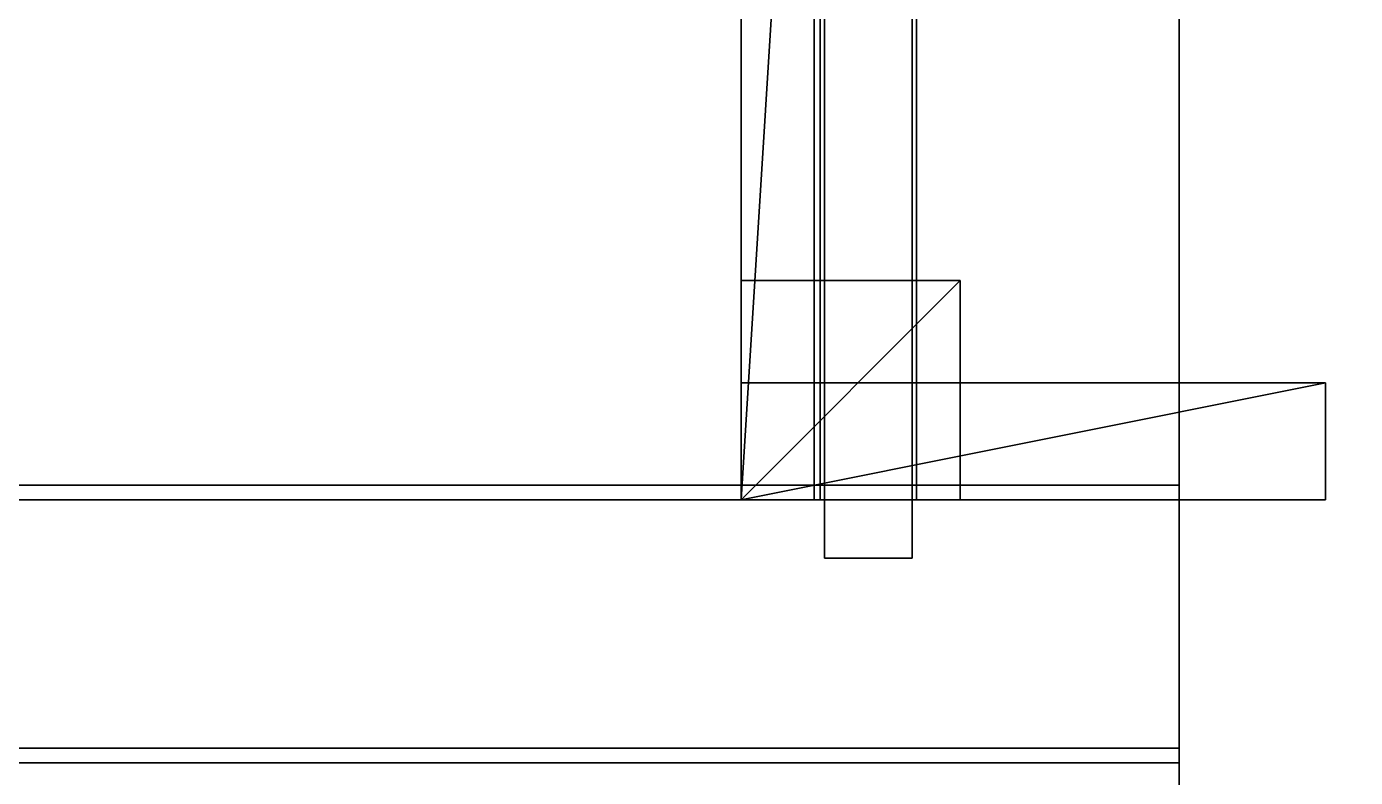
# Model space of a CAD drawing. Extents: x 0 to 3017, y -3657 to 0.
# Drawn here: x 2768.1 to 2859.1, y -1593 to -1541.6 of the extents above; entities that cross this region are included whole.
import ezdxf

# ---------------------------------------------------------------- set-up
doc = ezdxf.new("R2010")
doc.units = 0
for name, color, linetype in [('LAYER0', 7, 'CONTINUOUS'), ('LAYER1', 7, 'CONTINUOUS'), ('LAYER108', 2, 'CONTINUOUS'), ('LAYER109', 7, 'CONTINUOUS'), ('LAYER110', 253, 'CONTINUOUS'), ('LAYER111', 253, 'CONTINUOUS'), ('LAYER112', 253, 'CONTINUOUS'), ('LAYER113', 253, 'CONTINUOUS'), ('LAYER114', 253, 'CONTINUOUS'), ('LAYER115', 253, 'CONTINUOUS'), ('LAYER116', 7, 'CONTINUOUS'), ('LAYER117', 7, 'CONTINUOUS'), ('LAYER118', 7, 'CONTINUOUS'), ('LAYER119', 7, 'CONTINUOUS'), ('LAYER120', 7, 'CONTINUOUS'), ('LAYER121', 7, 'CONTINUOUS'), ('LAYER122', 7, 'CONTINUOUS'), ('LAYER284', 253, 'CONTINUOUS'), ('LAYER316', 7, 'CONTINUOUS'), ('LAYER325', 2, 'CONTINUOUS'), ('LAYER326', 7, 'CONTINUOUS'), ('LAYER327', 253, 'CONTINUOUS'), ('LAYER328', 253, 'CONTINUOUS'), ('LAYER329', 253, 'CONTINUOUS'), ('LAYER330', 253, 'CONTINUOUS'), ('LAYER331', 253, 'CONTINUOUS'), ('LAYER332', 253, 'CONTINUOUS'), ('LAYER333', 7, 'CONTINUOUS'), ('LAYER335', 7, 'CONTINUOUS'), ('LAYER336', 7, 'CONTINUOUS'), ('LAYER36', 253, 'CONTINUOUS'), ('LAYER412', 253, 'CONTINUOUS'), ('LAYER413', 253, 'CONTINUOUS'), ('LAYER416', 253, 'CONTINUOUS'), ('LAYER83', 7, 'CONTINUOUS'), ('LAYER92', 2, 'CONTINUOUS'), ('LAYER93', 7, 'CONTINUOUS'), ('LAYER94', 253, 'CONTINUOUS'), ('LAYER95', 253, 'CONTINUOUS'), ('LAYER96', 253, 'CONTINUOUS'), ('LAYER97', 253, 'CONTINUOUS'), ('LAYER98', 253, 'CONTINUOUS'), ('LAYER99', 253, 'CONTINUOUS')]:
    doc.layers.add(name, color=color, linetype=linetype)

msp = doc.modelspace()

# ---------------------------------------------------------------- linework, layer by layer
at = {"layer": 'LAYER0'}
for points, invisible_edges in [([(151, -238), (2997, 0), (1089, -2692), (151, -238)], 7), ([(151, 0, 5), (1089, -2692, 5), (2997, 0, 5), (151, 0, 5)], 3), ([(1089, -2692), (2997, 0), (2997, -2692), (1089, -2692)], 1), ([(2997, 0, 5), (1089, -2692, 5), (2997, -2692, 5), (2997, 0, 5)], 1)]:
    msp.add_3dface(points, dxfattribs=dict(at, invisible_edges=invisible_edges))
at = {"layer": 'LAYER1'}
for points, invisible_edges in [([(2997, -2692, 5), (2847, -2542, 5), (2997, 0, 5), (2997, -2692, 5)], 3), ([(2847, -150, 5), (2997, 0, 5), (2847, -2542, 5), (2847, -150, 5)], 3), ([(2847, -150, 2606), (2847, -2542, 5), (2847, -2542, 2606), (2847, -150, 2606)], 1), ([(2847, -2542, 5), (2847, -150, 2606), (2847, -150, 5), (2847, -2542, 5)], 1)]:
    msp.add_3dface(points, dxfattribs=dict(at, invisible_edges=invisible_edges))
at = {"layer": 'LAYER108'}
for points in [[(2817, -1573.998, 1929.5), (2822, -1493.998, 1929.5), (2817, -1493.998, 1929.5), (2817, -1573.998, 1929.5)], [(2822, -1573.998, 1929.5), (2822, -1493.998, 1929.5), (2817, -1573.998, 1929.5), (2822, -1573.998, 1929.5)], [(2817, -1493.998, 1906.5), (2817, -1573.998, 1929.5), (2817, -1493.998, 1929.5), (2817, -1493.998, 1906.5)], [(2817, -1573.998, 1906.5), (2817, -1573.998, 1929.5), (2817, -1493.998, 1906.5), (2817, -1573.998, 1906.5)], [(2822, -1493.998, 1906.5), (2817, -1573.998, 1906.5), (2817, -1493.998, 1906.5), (2822, -1493.998, 1906.5)], [(2822, -1573.998, 1906.5), (2817, -1573.998, 1906.5), (2822, -1493.998, 1906.5), (2822, -1573.998, 1906.5)], [(2822, -1493.998, 1929.5), (2822, -1573.998, 1906.5), (2822, -1493.998, 1906.5), (2822, -1493.998, 1929.5)], [(2822, -1573.998, 1929.5), (2822, -1573.998, 1906.5), (2822, -1493.998, 1929.5), (2822, -1573.998, 1929.5)], [(2817, -1573.998, 1906.5), (2822, -1573.998, 1929.5), (2817, -1573.998, 1929.5), (2817, -1573.998, 1906.5)], [(2822, -1573.998, 1906.5), (2822, -1573.998, 1929.5), (2817, -1573.998, 1906.5), (2822, -1573.998, 1906.5)]]:
    msp.add_3dface(points, dxfattribs=at)
at = {"layer": 'LAYER109', "invisible_edges": 1}
for points in [[(2817, -1573.998, 1929.5), (2817, -1493.998, 1906.5), (2817, -1573.998, 1906.5), (2817, -1573.998, 1929.5)], [(2817, -1493.998, 1906.5), (2817, -1573.998, 1929.5), (2817, -1493.998, 1929.5), (2817, -1493.998, 1906.5)], [(2817, -1573.998, 1929.5), (2822, -1493.998, 1929.5), (2817, -1493.998, 1929.5), (2817, -1573.998, 1929.5)], [(2822, -1493.998, 1929.5), (2817, -1573.998, 1929.5), (2822, -1573.998, 1929.5), (2822, -1493.998, 1929.5)], [(2822, -1573.998, 1906.5), (2817, -1493.998, 1906.5), (2822, -1493.998, 1906.5), (2822, -1573.998, 1906.5)], [(2817, -1493.998, 1906.5), (2822, -1573.998, 1906.5), (2817, -1573.998, 1906.5), (2817, -1493.998, 1906.5)], [(2822, -1493.998, 1929.5), (2822, -1573.998, 1906.5), (2822, -1493.998, 1906.5), (2822, -1493.998, 1929.5)], [(2822, -1573.998, 1906.5), (2822, -1493.998, 1929.5), (2822, -1573.998, 1929.5), (2822, -1573.998, 1906.5)], [(2822, -1573.998, 1906.5), (2817, -1573.998, 1929.5), (2817, -1573.998, 1906.5), (2822, -1573.998, 1906.5)], [(2817, -1573.998, 1929.5), (2822, -1573.998, 1906.5), (2822, -1573.998, 1929.5), (2817, -1573.998, 1929.5)]]:
    msp.add_3dface(points, dxfattribs=at)
at = {"layer": 'LAYER110'}
for points in [[(2817, -1558.998, 1929.5), (2832, -1558.998, 1914.5), (2817, -1558.998, 1914.5), (2817, -1558.998, 1929.5)], [(2832, -1558.998, 1929.5), (2832, -1558.998, 1914.5), (2817, -1558.998, 1929.5), (2832, -1558.998, 1929.5)], [(2817, -1573.998, 1929.5), (2832, -1558.998, 1929.5), (2817, -1558.998, 1929.5), (2817, -1573.998, 1929.5)], [(2832, -1573.998, 1929.5), (2832, -1558.998, 1929.5), (2817, -1573.998, 1929.5), (2832, -1573.998, 1929.5)], [(2817, -1558.998, 1914.5), (2817, -1573.998, 1929.5), (2817, -1558.998, 1929.5), (2817, -1558.998, 1914.5)], [(2817, -1573.998, 1914.5), (2817, -1573.998, 1929.5), (2817, -1558.998, 1914.5), (2817, -1573.998, 1914.5)], [(2832, -1558.998, 1914.5), (2817, -1573.998, 1914.5), (2817, -1558.998, 1914.5), (2832, -1558.998, 1914.5)], [(2832, -1573.998, 1914.5), (2817, -1573.998, 1914.5), (2832, -1558.998, 1914.5), (2832, -1573.998, 1914.5)], [(2832, -1558.998, 1929.5), (2832, -1573.998, 1914.5), (2832, -1558.998, 1914.5), (2832, -1558.998, 1929.5)], [(2832, -1573.998, 1929.5), (2832, -1573.998, 1914.5), (2832, -1558.998, 1929.5), (2832, -1573.998, 1929.5)], [(2817, -1573.998, 1914.5), (2832, -1573.998, 1929.5), (2817, -1573.998, 1929.5), (2817, -1573.998, 1914.5)], [(2832, -1573.998, 1914.5), (2832, -1573.998, 1929.5), (2817, -1573.998, 1914.5), (2832, -1573.998, 1914.5)]]:
    msp.add_3dface(points, dxfattribs=at)
at = {"layer": 'LAYER111'}
for points in [[(2817, -1558.998, 1929.5), (2832, -1558.998, 1914.5), (2817, -1558.998, 1914.5), (2817, -1558.998, 1929.5)], [(2832, -1558.998, 1929.5), (2832, -1558.998, 1914.5), (2817, -1558.998, 1929.5), (2832, -1558.998, 1929.5)], [(2817, -1573.998, 1929.5), (2832, -1558.998, 1929.5), (2817, -1558.998, 1929.5), (2817, -1573.998, 1929.5)], [(2832, -1573.998, 1929.5), (2832, -1558.998, 1929.5), (2817, -1573.998, 1929.5), (2832, -1573.998, 1929.5)], [(2817, -1558.998, 1914.5), (2817, -1573.998, 1929.5), (2817, -1558.998, 1929.5), (2817, -1558.998, 1914.5)], [(2817, -1573.998, 1914.5), (2817, -1573.998, 1929.5), (2817, -1558.998, 1914.5), (2817, -1573.998, 1914.5)], [(2832, -1558.998, 1914.5), (2817, -1573.998, 1914.5), (2817, -1558.998, 1914.5), (2832, -1558.998, 1914.5)], [(2832, -1573.998, 1914.5), (2817, -1573.998, 1914.5), (2832, -1558.998, 1914.5), (2832, -1573.998, 1914.5)], [(2832, -1558.998, 1929.5), (2832, -1573.998, 1914.5), (2832, -1558.998, 1914.5), (2832, -1558.998, 1929.5)], [(2832, -1573.998, 1929.5), (2832, -1573.998, 1914.5), (2832, -1558.998, 1929.5), (2832, -1573.998, 1929.5)], [(2817, -1573.998, 1914.5), (2832, -1573.998, 1929.5), (2817, -1573.998, 1929.5), (2817, -1573.998, 1914.5)], [(2832, -1573.998, 1914.5), (2832, -1573.998, 1929.5), (2817, -1573.998, 1914.5), (2832, -1573.998, 1914.5)]]:
    msp.add_3dface(points, dxfattribs=at)
at = {"layer": 'LAYER112'}
for points in [[(2817, -1558.998, 1929.5), (2832, -1558.998, 1914.5), (2817, -1558.998, 1914.5), (2817, -1558.998, 1929.5)], [(2832, -1558.998, 1929.5), (2832, -1558.998, 1914.5), (2817, -1558.998, 1929.5), (2832, -1558.998, 1929.5)], [(2817, -1573.998, 1929.5), (2832, -1558.998, 1929.5), (2817, -1558.998, 1929.5), (2817, -1573.998, 1929.5)], [(2832, -1573.998, 1929.5), (2832, -1558.998, 1929.5), (2817, -1573.998, 1929.5), (2832, -1573.998, 1929.5)], [(2817, -1558.998, 1914.5), (2817, -1573.998, 1929.5), (2817, -1558.998, 1929.5), (2817, -1558.998, 1914.5)], [(2817, -1573.998, 1914.5), (2817, -1573.998, 1929.5), (2817, -1558.998, 1914.5), (2817, -1573.998, 1914.5)], [(2832, -1558.998, 1914.5), (2817, -1573.998, 1914.5), (2817, -1558.998, 1914.5), (2832, -1558.998, 1914.5)], [(2832, -1573.998, 1914.5), (2817, -1573.998, 1914.5), (2832, -1558.998, 1914.5), (2832, -1573.998, 1914.5)], [(2832, -1558.998, 1929.5), (2832, -1573.998, 1914.5), (2832, -1558.998, 1914.5), (2832, -1558.998, 1929.5)], [(2832, -1573.998, 1929.5), (2832, -1573.998, 1914.5), (2832, -1558.998, 1929.5), (2832, -1573.998, 1929.5)], [(2817, -1573.998, 1914.5), (2832, -1573.998, 1929.5), (2817, -1573.998, 1929.5), (2817, -1573.998, 1914.5)], [(2832, -1573.998, 1914.5), (2832, -1573.998, 1929.5), (2817, -1573.998, 1914.5), (2832, -1573.998, 1914.5)]]:
    msp.add_3dface(points, dxfattribs=at)
at = {"layer": 'LAYER113'}
for points in [[(2817, -1558.998, 1929.5), (2832, -1558.998, 1914.5), (2817, -1558.998, 1914.5), (2817, -1558.998, 1929.5)], [(2832, -1558.998, 1929.5), (2832, -1558.998, 1914.5), (2817, -1558.998, 1929.5), (2832, -1558.998, 1929.5)], [(2817, -1573.998, 1929.5), (2832, -1558.998, 1929.5), (2817, -1558.998, 1929.5), (2817, -1573.998, 1929.5)], [(2832, -1573.998, 1929.5), (2832, -1558.998, 1929.5), (2817, -1573.998, 1929.5), (2832, -1573.998, 1929.5)], [(2817, -1558.998, 1914.5), (2817, -1573.998, 1929.5), (2817, -1558.998, 1929.5), (2817, -1558.998, 1914.5)], [(2817, -1573.998, 1914.5), (2817, -1573.998, 1929.5), (2817, -1558.998, 1914.5), (2817, -1573.998, 1914.5)], [(2832, -1558.998, 1914.5), (2817, -1573.998, 1914.5), (2817, -1558.998, 1914.5), (2832, -1558.998, 1914.5)], [(2832, -1573.998, 1914.5), (2817, -1573.998, 1914.5), (2832, -1558.998, 1914.5), (2832, -1573.998, 1914.5)], [(2832, -1558.998, 1929.5), (2832, -1573.998, 1914.5), (2832, -1558.998, 1914.5), (2832, -1558.998, 1929.5)], [(2832, -1573.998, 1929.5), (2832, -1573.998, 1914.5), (2832, -1558.998, 1929.5), (2832, -1573.998, 1929.5)], [(2817, -1573.998, 1914.5), (2832, -1573.998, 1929.5), (2817, -1573.998, 1929.5), (2817, -1573.998, 1914.5)], [(2832, -1573.998, 1914.5), (2832, -1573.998, 1929.5), (2817, -1573.998, 1914.5), (2832, -1573.998, 1914.5)]]:
    msp.add_3dface(points, dxfattribs=at)
at = {"layer": 'LAYER114'}
for points in [[(2817, -1565.998, 1929.5), (2857, -1565.998, 1921.5), (2817, -1565.998, 1921.5), (2817, -1565.998, 1929.5)], [(2857, -1565.998, 1929.5), (2857, -1565.998, 1921.5), (2817, -1565.998, 1929.5), (2857, -1565.998, 1929.5)], [(2817, -1573.998, 1929.5), (2857, -1565.998, 1929.5), (2817, -1565.998, 1929.5), (2817, -1573.998, 1929.5)], [(2857, -1573.998, 1929.5), (2857, -1565.998, 1929.5), (2817, -1573.998, 1929.5), (2857, -1573.998, 1929.5)], [(2817, -1565.998, 1921.5), (2817, -1573.998, 1929.5), (2817, -1565.998, 1929.5), (2817, -1565.998, 1921.5)], [(2817, -1573.998, 1921.5), (2817, -1573.998, 1929.5), (2817, -1565.998, 1921.5), (2817, -1573.998, 1921.5)], [(2857, -1565.998, 1921.5), (2817, -1573.998, 1921.5), (2817, -1565.998, 1921.5), (2857, -1565.998, 1921.5)], [(2857, -1573.998, 1921.5), (2817, -1573.998, 1921.5), (2857, -1565.998, 1921.5), (2857, -1573.998, 1921.5)], [(2857, -1565.998, 1929.5), (2857, -1573.998, 1921.5), (2857, -1565.998, 1921.5), (2857, -1565.998, 1929.5)], [(2857, -1573.998, 1929.5), (2857, -1573.998, 1921.5), (2857, -1565.998, 1929.5), (2857, -1573.998, 1929.5)], [(2817, -1573.998, 1921.5), (2857, -1573.998, 1929.5), (2817, -1573.998, 1929.5), (2817, -1573.998, 1921.5)], [(2857, -1573.998, 1921.5), (2857, -1573.998, 1929.5), (2817, -1573.998, 1921.5), (2857, -1573.998, 1921.5)]]:
    msp.add_3dface(points, dxfattribs=at)
at = {"layer": 'LAYER115'}
for points in [[(2817, -1573.998, 1929.5), (2822, -1493.998, 1929.5), (2817, -1493.998, 1929.5), (2817, -1573.998, 1929.5)], [(2822, -1573.998, 1929.5), (2822, -1493.998, 1929.5), (2817, -1573.998, 1929.5), (2822, -1573.998, 1929.5)], [(2817, -1493.998, 1913.5), (2817, -1573.998, 1929.5), (2817, -1493.998, 1929.5), (2817, -1493.998, 1913.5)], [(2817, -1573.998, 1913.5), (2817, -1573.998, 1929.5), (2817, -1493.998, 1913.5), (2817, -1573.998, 1913.5)], [(2822, -1493.998, 1913.5), (2817, -1573.998, 1913.5), (2817, -1493.998, 1913.5), (2822, -1493.998, 1913.5)], [(2822, -1573.998, 1913.5), (2817, -1573.998, 1913.5), (2822, -1493.998, 1913.5), (2822, -1573.998, 1913.5)], [(2822, -1493.998, 1929.5), (2822, -1573.998, 1913.5), (2822, -1493.998, 1913.5), (2822, -1493.998, 1929.5)], [(2822, -1573.998, 1929.5), (2822, -1573.998, 1913.5), (2822, -1493.998, 1929.5), (2822, -1573.998, 1929.5)], [(2817, -1573.998, 1913.5), (2822, -1573.998, 1929.5), (2817, -1573.998, 1929.5), (2817, -1573.998, 1913.5)], [(2822, -1573.998, 1913.5), (2822, -1573.998, 1929.5), (2817, -1573.998, 1913.5), (2822, -1573.998, 1913.5)]]:
    msp.add_3dface(points, dxfattribs=at)
at = {"layer": 'LAYER116', "invisible_edges": 1}
for points in [[(2847, -1573.998, 1341), (2267, -1209.998, 1341), (2847, -1209.998, 1341), (2847, -1573.998, 1341)], [(2267, -1209.998, 1341), (2847, -1573.998, 1341), (2267, -1573.998, 1341), (2267, -1209.998, 1341)], [(2267, -1573.998, 1359), (2847, -1209.998, 1359), (2267, -1209.998, 1359), (2267, -1573.998, 1359)], [(2847, -1209.998, 1359), (2267, -1573.998, 1359), (2847, -1573.998, 1359), (2847, -1209.998, 1359)], [(2847, -1209.998, 1359), (2847, -1573.998, 1341), (2847, -1209.998, 1341), (2847, -1209.998, 1359)], [(2847, -1573.998, 1341), (2847, -1209.998, 1359), (2847, -1573.998, 1359), (2847, -1573.998, 1341)], [(2847, -1573.998, 1341), (2267, -1573.998, 1359), (2267, -1573.998, 1341), (2847, -1573.998, 1341)], [(2267, -1573.998, 1359), (2847, -1573.998, 1341), (2847, -1573.998, 1359), (2267, -1573.998, 1359)]]:
    msp.add_3dface(points, dxfattribs=at)
at = {"layer": 'LAYER117', "invisible_edges": 1}
for points in [[(2847, -1209.998, 2554), (2267, -1573.998, 2554), (2847, -1573.998, 2554), (2847, -1209.998, 2554)], [(2267, -1573.998, 2554), (2847, -1209.998, 2554), (2267, -1209.998, 2554), (2267, -1573.998, 2554)], [(2267, -1209.998, 2536), (2847, -1573.998, 2536), (2267, -1573.998, 2536), (2267, -1209.998, 2536)], [(2847, -1573.998, 2536), (2267, -1209.998, 2536), (2847, -1209.998, 2536), (2847, -1573.998, 2536)], [(2847, -1573.998, 2536), (2847, -1209.998, 2554), (2847, -1573.998, 2554), (2847, -1573.998, 2536)], [(2847, -1209.998, 2554), (2847, -1573.998, 2536), (2847, -1209.998, 2536), (2847, -1209.998, 2554)], [(2847, -1573.998, 2536), (2267, -1573.998, 2554), (2267, -1573.998, 2536), (2847, -1573.998, 2536)], [(2267, -1573.998, 2554), (2847, -1573.998, 2536), (2847, -1573.998, 2554), (2267, -1573.998, 2554)]]:
    msp.add_3dface(points, dxfattribs=at)
at = {"layer": 'LAYER118', "invisible_edges": 1}
for points in [[(2822.7, -1577.998, 2539.99), (2822.7, -1205.998, 1355), (2822.7, -1577.998, 1355), (2822.7, -1577.998, 2539.99)], [(2822.7, -1205.998, 1355), (2822.7, -1577.998, 2539.99), (2822.7, -1205.998, 2539.99), (2822.7, -1205.998, 1355)], [(2828.7, -1577.998, 1355), (2822.7, -1205.998, 1355), (2828.7, -1205.998, 1355), (2828.7, -1577.998, 1355)], [(2822.7, -1205.998, 1355), (2828.7, -1577.998, 1355), (2822.7, -1577.998, 1355), (2822.7, -1205.998, 1355)], [(2822.7, -1577.998, 2539.99), (2828.7, -1205.998, 2539.99), (2822.7, -1205.998, 2539.99), (2822.7, -1577.998, 2539.99)], [(2828.7, -1205.998, 2539.99), (2822.7, -1577.998, 2539.99), (2828.7, -1577.998, 2539.99), (2828.7, -1205.998, 2539.99)], [(2828.7, -1205.998, 2539.99), (2828.7, -1577.998, 1355), (2828.7, -1205.998, 1355), (2828.7, -1205.998, 2539.99)], [(2828.7, -1577.998, 1355), (2828.7, -1205.998, 2539.99), (2828.7, -1577.998, 2539.99), (2828.7, -1577.998, 1355)], [(2828.7, -1577.998, 1355), (2822.7, -1577.998, 2539.99), (2822.7, -1577.998, 1355), (2828.7, -1577.998, 1355)], [(2822.7, -1577.998, 2539.99), (2828.7, -1577.998, 1355), (2828.7, -1577.998, 2539.99), (2822.7, -1577.998, 2539.99)]]:
    msp.add_3dface(points, dxfattribs=at)
at = {"layer": 'LAYER119', "invisible_edges": 1}
for points in [[(2829, -1573.998, 1818.495), (2847, -1209.998, 1818.495), (2847, -1573.998, 1818.495), (2829, -1573.998, 1818.495)], [(2847, -1209.998, 1818.495), (2829, -1573.998, 1818.495), (2829, -1209.998, 1818.495), (2847, -1209.998, 1818.495)], [(2829, -1209.998, 1938.495), (2847, -1573.998, 1938.495), (2847, -1209.998, 1938.495), (2829, -1209.998, 1938.495)], [(2847, -1573.998, 1938.495), (2829, -1209.998, 1938.495), (2829, -1573.998, 1938.495), (2847, -1573.998, 1938.495)], [(2829, -1573.998, 1818.495), (2829, -1209.998, 1938.495), (2829, -1209.998, 1818.495), (2829, -1573.998, 1818.495)], [(2829, -1209.998, 1938.495), (2829, -1573.998, 1818.495), (2829, -1573.998, 1938.495), (2829, -1209.998, 1938.495)], [(2847, -1573.998, 1938.495), (2847, -1209.998, 1818.495), (2847, -1209.998, 1938.495), (2847, -1573.998, 1938.495)], [(2847, -1209.998, 1818.495), (2847, -1573.998, 1938.495), (2847, -1573.998, 1818.495), (2847, -1209.998, 1818.495)], [(2847, -1573.998, 1938.495), (2829, -1573.998, 1818.495), (2847, -1573.998, 1818.495), (2847, -1573.998, 1938.495)], [(2829, -1573.998, 1818.495), (2847, -1573.998, 1938.495), (2829, -1573.998, 1938.495), (2829, -1573.998, 1818.495)]]:
    msp.add_3dface(points, dxfattribs=at)
at = {"layer": 'LAYER120', "invisible_edges": 1}
for points in [[(2829, -1573.998, 2415.99), (2847, -1209.998, 2415.99), (2847, -1573.998, 2415.99), (2829, -1573.998, 2415.99)], [(2847, -1209.998, 2415.99), (2829, -1573.998, 2415.99), (2829, -1209.998, 2415.99), (2847, -1209.998, 2415.99)], [(2829, -1209.998, 2535.99), (2847, -1573.998, 2535.99), (2847, -1209.998, 2535.99), (2829, -1209.998, 2535.99)], [(2847, -1573.998, 2535.99), (2829, -1209.998, 2535.99), (2829, -1573.998, 2535.99), (2847, -1573.998, 2535.99)], [(2829, -1573.998, 2415.99), (2829, -1209.998, 2535.99), (2829, -1209.998, 2415.99), (2829, -1573.998, 2415.99)], [(2829, -1209.998, 2535.99), (2829, -1573.998, 2415.99), (2829, -1573.998, 2535.99), (2829, -1209.998, 2535.99)], [(2847, -1573.998, 2535.99), (2847, -1209.998, 2415.99), (2847, -1209.998, 2535.99), (2847, -1573.998, 2535.99)], [(2847, -1209.998, 2415.99), (2847, -1573.998, 2535.99), (2847, -1573.998, 2415.99), (2847, -1209.998, 2415.99)], [(2847, -1573.998, 2535.99), (2829, -1573.998, 2415.99), (2847, -1573.998, 2415.99), (2847, -1573.998, 2535.99)], [(2829, -1573.998, 2415.99), (2847, -1573.998, 2535.99), (2829, -1573.998, 2535.99), (2829, -1573.998, 2415.99)]]:
    msp.add_3dface(points, dxfattribs=at)
at = {"layer": 'LAYER121', "invisible_edges": 1}
for points in [[(2822.4, -1209.998, 1757.33), (2267, -1573.998, 1757.33), (2822.4, -1573.998, 1757.33), (2822.4, -1209.998, 1757.33)], [(2267, -1573.998, 1757.33), (2822.4, -1209.998, 1757.33), (2267, -1209.998, 1757.33), (2267, -1573.998, 1757.33)], [(2267, -1209.998, 1739.33), (2822.4, -1573.998, 1739.33), (2267, -1573.998, 1739.33), (2267, -1209.998, 1739.33)], [(2822.4, -1573.998, 1739.33), (2267, -1209.998, 1739.33), (2822.4, -1209.998, 1739.33), (2822.4, -1573.998, 1739.33)], [(2822.4, -1573.998, 1739.33), (2822.4, -1209.998, 1757.33), (2822.4, -1573.998, 1757.33), (2822.4, -1573.998, 1739.33)], [(2822.4, -1209.998, 1757.33), (2822.4, -1573.998, 1739.33), (2822.4, -1209.998, 1739.33), (2822.4, -1209.998, 1757.33)], [(2822.4, -1573.998, 1739.33), (2267, -1573.998, 1757.33), (2267, -1573.998, 1739.33), (2822.4, -1573.998, 1739.33)], [(2267, -1573.998, 1757.33), (2822.4, -1573.998, 1739.33), (2822.4, -1573.998, 1757.33), (2267, -1573.998, 1757.33)]]:
    msp.add_3dface(points, dxfattribs=at)
at = {"layer": 'LAYER122', "invisible_edges": 1}
for points in [[(2822.4, -1209.998, 2155.66), (2267, -1573.998, 2155.66), (2822.4, -1573.998, 2155.66), (2822.4, -1209.998, 2155.66)], [(2267, -1573.998, 2155.66), (2822.4, -1209.998, 2155.66), (2267, -1209.998, 2155.66), (2267, -1573.998, 2155.66)], [(2267, -1209.998, 2137.66), (2822.4, -1573.998, 2137.66), (2267, -1573.998, 2137.66), (2267, -1209.998, 2137.66)], [(2822.4, -1573.998, 2137.66), (2267, -1209.998, 2137.66), (2822.4, -1209.998, 2137.66), (2822.4, -1573.998, 2137.66)], [(2822.4, -1573.998, 2137.66), (2822.4, -1209.998, 2155.66), (2822.4, -1573.998, 2155.66), (2822.4, -1573.998, 2137.66)], [(2822.4, -1209.998, 2155.66), (2822.4, -1573.998, 2137.66), (2822.4, -1209.998, 2137.66), (2822.4, -1209.998, 2155.66)], [(2822.4, -1573.998, 2137.66), (2267, -1573.998, 2155.66), (2267, -1573.998, 2137.66), (2822.4, -1573.998, 2137.66)], [(2267, -1573.998, 2155.66), (2822.4, -1573.998, 2137.66), (2822.4, -1573.998, 2155.66), (2267, -1573.998, 2155.66)]]:
    msp.add_3dface(points, dxfattribs=at)
at = {"layer": 'LAYER284', "invisible_edges": 1}
for points in [[(2847, -1592, 1322), (2247, -1190, 1322), (2847, -1190, 1322), (2847, -1592, 1322)], [(2247, -1190, 1322), (2847, -1592, 1322), (2247, -1592, 1322), (2247, -1190, 1322)], [(2247, -1592, 1340), (2847, -1190, 1340), (2247, -1190, 1340), (2247, -1592, 1340)], [(2847, -1190, 1340), (2247, -1592, 1340), (2847, -1592, 1340), (2847, -1190, 1340)], [(2847, -1190, 1340), (2847, -1592, 1322), (2847, -1190, 1322), (2847, -1190, 1340)], [(2847, -1592, 1322), (2847, -1190, 1340), (2847, -1592, 1340), (2847, -1592, 1322)], [(2847, -1592, 1322), (2247, -1592, 1340), (2247, -1592, 1322), (2847, -1592, 1322)], [(2247, -1592, 1340), (2847, -1592, 1322), (2847, -1592, 1340), (2247, -1592, 1340)]]:
    msp.add_3dface(points, dxfattribs=at)
at = {"layer": 'LAYER316', "invisible_edges": 1}
for points in [[(2847, -1574, 75), (2267, -1574, 575), (2847, -1574, 575), (2847, -1574, 75)], [(2267, -1574, 575), (2847, -1574, 75), (2267, -1574, 75), (2267, -1574, 575)], [(2847, -1574, 75), (2267, -1592, 75), (2267, -1574, 75), (2847, -1574, 75)], [(2267, -1592, 75), (2847, -1574, 75), (2847, -1592, 75), (2267, -1592, 75)], [(2847, -1592, 575), (2267, -1574, 575), (2267, -1592, 575), (2847, -1592, 575)], [(2267, -1574, 575), (2847, -1592, 575), (2847, -1574, 575), (2267, -1574, 575)], [(2847, -1592, 575), (2847, -1574, 75), (2847, -1574, 575), (2847, -1592, 575)], [(2847, -1574, 75), (2847, -1592, 575), (2847, -1592, 75), (2847, -1574, 75)], [(2267, -1592, 75), (2847, -1592, 575), (2267, -1592, 575), (2267, -1592, 75)], [(2847, -1592, 575), (2267, -1592, 75), (2847, -1592, 75), (2847, -1592, 575)]]:
    msp.add_3dface(points, dxfattribs=at)
at = {"layer": 'LAYER325'}
for points in [[(2817, -1574, 545.5), (2822, -1494, 545.5), (2817, -1494, 545.5), (2817, -1574, 545.5)], [(2822, -1574, 545.5), (2822, -1494, 545.5), (2817, -1574, 545.5), (2822, -1574, 545.5)], [(2817, -1494, 522.5), (2817, -1574, 545.5), (2817, -1494, 545.5), (2817, -1494, 522.5)], [(2817, -1574, 522.5), (2817, -1574, 545.5), (2817, -1494, 522.5), (2817, -1574, 522.5)], [(2822, -1494, 522.5), (2817, -1574, 522.5), (2817, -1494, 522.5), (2822, -1494, 522.5)], [(2822, -1574, 522.5), (2817, -1574, 522.5), (2822, -1494, 522.5), (2822, -1574, 522.5)], [(2822, -1494, 545.5), (2822, -1574, 522.5), (2822, -1494, 522.5), (2822, -1494, 545.5)], [(2822, -1574, 545.5), (2822, -1574, 522.5), (2822, -1494, 545.5), (2822, -1574, 545.5)], [(2817, -1574, 522.5), (2822, -1574, 545.5), (2817, -1574, 545.5), (2817, -1574, 522.5)], [(2822, -1574, 522.5), (2822, -1574, 545.5), (2817, -1574, 522.5), (2822, -1574, 522.5)]]:
    msp.add_3dface(points, dxfattribs=at)
at = {"layer": 'LAYER326', "invisible_edges": 1}
for points in [[(2817, -1574, 545.5), (2817, -1494, 522.5), (2817, -1574, 522.5), (2817, -1574, 545.5)], [(2817, -1494, 522.5), (2817, -1574, 545.5), (2817, -1494, 545.5), (2817, -1494, 522.5)], [(2817, -1574, 545.5), (2822, -1494, 545.5), (2817, -1494, 545.5), (2817, -1574, 545.5)], [(2822, -1494, 545.5), (2817, -1574, 545.5), (2822, -1574, 545.5), (2822, -1494, 545.5)], [(2822, -1574, 522.5), (2817, -1494, 522.5), (2822, -1494, 522.5), (2822, -1574, 522.5)], [(2817, -1494, 522.5), (2822, -1574, 522.5), (2817, -1574, 522.5), (2817, -1494, 522.5)], [(2822, -1494, 545.5), (2822, -1574, 522.5), (2822, -1494, 522.5), (2822, -1494, 545.5)], [(2822, -1574, 522.5), (2822, -1494, 545.5), (2822, -1574, 545.5), (2822, -1574, 522.5)], [(2822, -1574, 522.5), (2817, -1574, 545.5), (2817, -1574, 522.5), (2822, -1574, 522.5)], [(2817, -1574, 545.5), (2822, -1574, 522.5), (2822, -1574, 545.5), (2817, -1574, 545.5)]]:
    msp.add_3dface(points, dxfattribs=at)
at = {"layer": 'LAYER327'}
for points in [[(2817, -1559, 545.5), (2832, -1559, 530.5), (2817, -1559, 530.5), (2817, -1559, 545.5)], [(2832, -1559, 545.5), (2832, -1559, 530.5), (2817, -1559, 545.5), (2832, -1559, 545.5)], [(2817, -1574, 545.5), (2832, -1559, 545.5), (2817, -1559, 545.5), (2817, -1574, 545.5)], [(2832, -1574, 545.5), (2832, -1559, 545.5), (2817, -1574, 545.5), (2832, -1574, 545.5)], [(2817, -1559, 530.5), (2817, -1574, 545.5), (2817, -1559, 545.5), (2817, -1559, 530.5)], [(2817, -1574, 530.5), (2817, -1574, 545.5), (2817, -1559, 530.5), (2817, -1574, 530.5)], [(2832, -1559, 530.5), (2817, -1574, 530.5), (2817, -1559, 530.5), (2832, -1559, 530.5)], [(2832, -1574, 530.5), (2817, -1574, 530.5), (2832, -1559, 530.5), (2832, -1574, 530.5)], [(2832, -1559, 545.5), (2832, -1574, 530.5), (2832, -1559, 530.5), (2832, -1559, 545.5)], [(2832, -1574, 545.5), (2832, -1574, 530.5), (2832, -1559, 545.5), (2832, -1574, 545.5)], [(2817, -1574, 530.5), (2832, -1574, 545.5), (2817, -1574, 545.5), (2817, -1574, 530.5)], [(2832, -1574, 530.5), (2832, -1574, 545.5), (2817, -1574, 530.5), (2832, -1574, 530.5)]]:
    msp.add_3dface(points, dxfattribs=at)
at = {"layer": 'LAYER328'}
for points in [[(2817, -1559, 545.5), (2832, -1559, 530.5), (2817, -1559, 530.5), (2817, -1559, 545.5)], [(2832, -1559, 545.5), (2832, -1559, 530.5), (2817, -1559, 545.5), (2832, -1559, 545.5)], [(2817, -1574, 545.5), (2832, -1559, 545.5), (2817, -1559, 545.5), (2817, -1574, 545.5)], [(2832, -1574, 545.5), (2832, -1559, 545.5), (2817, -1574, 545.5), (2832, -1574, 545.5)], [(2817, -1559, 530.5), (2817, -1574, 545.5), (2817, -1559, 545.5), (2817, -1559, 530.5)], [(2817, -1574, 530.5), (2817, -1574, 545.5), (2817, -1559, 530.5), (2817, -1574, 530.5)], [(2832, -1559, 530.5), (2817, -1574, 530.5), (2817, -1559, 530.5), (2832, -1559, 530.5)], [(2832, -1574, 530.5), (2817, -1574, 530.5), (2832, -1559, 530.5), (2832, -1574, 530.5)], [(2832, -1559, 545.5), (2832, -1574, 530.5), (2832, -1559, 530.5), (2832, -1559, 545.5)], [(2832, -1574, 545.5), (2832, -1574, 530.5), (2832, -1559, 545.5), (2832, -1574, 545.5)], [(2817, -1574, 530.5), (2832, -1574, 545.5), (2817, -1574, 545.5), (2817, -1574, 530.5)], [(2832, -1574, 530.5), (2832, -1574, 545.5), (2817, -1574, 530.5), (2832, -1574, 530.5)]]:
    msp.add_3dface(points, dxfattribs=at)
at = {"layer": 'LAYER329'}
for points in [[(2817, -1559, 545.5), (2832, -1559, 530.5), (2817, -1559, 530.5), (2817, -1559, 545.5)], [(2832, -1559, 545.5), (2832, -1559, 530.5), (2817, -1559, 545.5), (2832, -1559, 545.5)], [(2817, -1574, 545.5), (2832, -1559, 545.5), (2817, -1559, 545.5), (2817, -1574, 545.5)], [(2832, -1574, 545.5), (2832, -1559, 545.5), (2817, -1574, 545.5), (2832, -1574, 545.5)], [(2817, -1559, 530.5), (2817, -1574, 545.5), (2817, -1559, 545.5), (2817, -1559, 530.5)], [(2817, -1574, 530.5), (2817, -1574, 545.5), (2817, -1559, 530.5), (2817, -1574, 530.5)], [(2832, -1559, 530.5), (2817, -1574, 530.5), (2817, -1559, 530.5), (2832, -1559, 530.5)], [(2832, -1574, 530.5), (2817, -1574, 530.5), (2832, -1559, 530.5), (2832, -1574, 530.5)], [(2832, -1559, 545.5), (2832, -1574, 530.5), (2832, -1559, 530.5), (2832, -1559, 545.5)], [(2832, -1574, 545.5), (2832, -1574, 530.5), (2832, -1559, 545.5), (2832, -1574, 545.5)], [(2817, -1574, 530.5), (2832, -1574, 545.5), (2817, -1574, 545.5), (2817, -1574, 530.5)], [(2832, -1574, 530.5), (2832, -1574, 545.5), (2817, -1574, 530.5), (2832, -1574, 530.5)]]:
    msp.add_3dface(points, dxfattribs=at)
at = {"layer": 'LAYER330'}
for points in [[(2817, -1559, 545.5), (2832, -1559, 530.5), (2817, -1559, 530.5), (2817, -1559, 545.5)], [(2832, -1559, 545.5), (2832, -1559, 530.5), (2817, -1559, 545.5), (2832, -1559, 545.5)], [(2817, -1574, 545.5), (2832, -1559, 545.5), (2817, -1559, 545.5), (2817, -1574, 545.5)], [(2832, -1574, 545.5), (2832, -1559, 545.5), (2817, -1574, 545.5), (2832, -1574, 545.5)], [(2817, -1559, 530.5), (2817, -1574, 545.5), (2817, -1559, 545.5), (2817, -1559, 530.5)], [(2817, -1574, 530.5), (2817, -1574, 545.5), (2817, -1559, 530.5), (2817, -1574, 530.5)], [(2832, -1559, 530.5), (2817, -1574, 530.5), (2817, -1559, 530.5), (2832, -1559, 530.5)], [(2832, -1574, 530.5), (2817, -1574, 530.5), (2832, -1559, 530.5), (2832, -1574, 530.5)], [(2832, -1559, 545.5), (2832, -1574, 530.5), (2832, -1559, 530.5), (2832, -1559, 545.5)], [(2832, -1574, 545.5), (2832, -1574, 530.5), (2832, -1559, 545.5), (2832, -1574, 545.5)], [(2817, -1574, 530.5), (2832, -1574, 545.5), (2817, -1574, 545.5), (2817, -1574, 530.5)], [(2832, -1574, 530.5), (2832, -1574, 545.5), (2817, -1574, 530.5), (2832, -1574, 530.5)]]:
    msp.add_3dface(points, dxfattribs=at)
at = {"layer": 'LAYER331'}
for points in [[(2817, -1566, 545.5), (2857, -1566, 537.5), (2817, -1566, 537.5), (2817, -1566, 545.5)], [(2857, -1566, 545.5), (2857, -1566, 537.5), (2817, -1566, 545.5), (2857, -1566, 545.5)], [(2817, -1574, 545.5), (2857, -1566, 545.5), (2817, -1566, 545.5), (2817, -1574, 545.5)], [(2857, -1574, 545.5), (2857, -1566, 545.5), (2817, -1574, 545.5), (2857, -1574, 545.5)], [(2817, -1566, 537.5), (2817, -1574, 545.5), (2817, -1566, 545.5), (2817, -1566, 537.5)], [(2817, -1574, 537.5), (2817, -1574, 545.5), (2817, -1566, 537.5), (2817, -1574, 537.5)], [(2857, -1566, 537.5), (2817, -1574, 537.5), (2817, -1566, 537.5), (2857, -1566, 537.5)], [(2857, -1574, 537.5), (2817, -1574, 537.5), (2857, -1566, 537.5), (2857, -1574, 537.5)], [(2857, -1566, 545.5), (2857, -1574, 537.5), (2857, -1566, 537.5), (2857, -1566, 545.5)], [(2857, -1574, 545.5), (2857, -1574, 537.5), (2857, -1566, 545.5), (2857, -1574, 545.5)], [(2817, -1574, 537.5), (2857, -1574, 545.5), (2817, -1574, 545.5), (2817, -1574, 537.5)], [(2857, -1574, 537.5), (2857, -1574, 545.5), (2817, -1574, 537.5), (2857, -1574, 537.5)]]:
    msp.add_3dface(points, dxfattribs=at)
at = {"layer": 'LAYER332'}
for points in [[(2817, -1574, 545.5), (2822, -1494, 545.5), (2817, -1494, 545.5), (2817, -1574, 545.5)], [(2822, -1574, 545.5), (2822, -1494, 545.5), (2817, -1574, 545.5), (2822, -1574, 545.5)], [(2817, -1494, 529.5), (2817, -1574, 545.5), (2817, -1494, 545.5), (2817, -1494, 529.5)], [(2817, -1574, 529.5), (2817, -1574, 545.5), (2817, -1494, 529.5), (2817, -1574, 529.5)], [(2822, -1494, 529.5), (2817, -1574, 529.5), (2817, -1494, 529.5), (2822, -1494, 529.5)], [(2822, -1574, 529.5), (2817, -1574, 529.5), (2822, -1494, 529.5), (2822, -1574, 529.5)], [(2822, -1494, 545.5), (2822, -1574, 529.5), (2822, -1494, 529.5), (2822, -1494, 545.5)], [(2822, -1574, 545.5), (2822, -1574, 529.5), (2822, -1494, 545.5), (2822, -1574, 545.5)], [(2817, -1574, 529.5), (2822, -1574, 545.5), (2817, -1574, 545.5), (2817, -1574, 529.5)], [(2822, -1574, 529.5), (2822, -1574, 545.5), (2817, -1574, 529.5), (2822, -1574, 529.5)]]:
    msp.add_3dface(points, dxfattribs=at)
at = {"layer": 'LAYER333', "invisible_edges": 1}
for points in [[(2847, -1574, 76), (2267, -1210, 76), (2847, -1210, 76), (2847, -1574, 76)], [(2267, -1210, 76), (2847, -1574, 76), (2267, -1574, 76), (2267, -1210, 76)], [(2267, -1574, 94), (2847, -1210, 94), (2267, -1210, 94), (2267, -1574, 94)], [(2847, -1210, 94), (2267, -1574, 94), (2847, -1574, 94), (2847, -1210, 94)], [(2847, -1210, 94), (2847, -1574, 76), (2847, -1210, 76), (2847, -1210, 94)], [(2847, -1574, 76), (2847, -1210, 94), (2847, -1574, 94), (2847, -1574, 76)], [(2847, -1574, 76), (2267, -1574, 94), (2267, -1574, 76), (2847, -1574, 76)], [(2267, -1574, 94), (2847, -1574, 76), (2847, -1574, 94), (2267, -1574, 94)]]:
    msp.add_3dface(points, dxfattribs=at)
at = {"layer": 'LAYER335', "invisible_edges": 1}
for points in [[(2822.7, -1578, 90), (2822.7, -1206, 574.5), (2822.7, -1206, 90), (2822.7, -1578, 90)], [(2822.7, -1206, 574.5), (2822.7, -1578, 90), (2822.7, -1578, 574.5), (2822.7, -1206, 574.5)], [(2828.7, -1578, 574.5), (2822.7, -1206, 574.5), (2822.7, -1578, 574.5), (2828.7, -1578, 574.5)], [(2822.7, -1206, 574.5), (2828.7, -1578, 574.5), (2828.7, -1206, 574.5), (2822.7, -1206, 574.5)], [(2828.7, -1206, 90), (2822.7, -1578, 90), (2822.7, -1206, 90), (2828.7, -1206, 90)], [(2822.7, -1578, 90), (2828.7, -1206, 90), (2828.7, -1578, 90), (2822.7, -1578, 90)], [(2828.7, -1578, 574.5), (2828.7, -1206, 90), (2828.7, -1206, 574.5), (2828.7, -1578, 574.5)], [(2828.7, -1206, 90), (2828.7, -1578, 574.5), (2828.7, -1578, 90), (2828.7, -1206, 90)], [(2822.7, -1578, 90), (2828.7, -1578, 574.5), (2822.7, -1578, 574.5), (2822.7, -1578, 90)], [(2828.7, -1578, 574.5), (2822.7, -1578, 90), (2828.7, -1578, 90), (2828.7, -1578, 574.5)]]:
    msp.add_3dface(points, dxfattribs=at)
at = {"layer": 'LAYER336', "invisible_edges": 1}
for points in [[(2829, -1574, 455), (2847, -1210, 455), (2847, -1574, 455), (2829, -1574, 455)], [(2847, -1210, 455), (2829, -1574, 455), (2829, -1210, 455), (2847, -1210, 455)], [(2829, -1210, 575), (2847, -1574, 575), (2847, -1210, 575), (2829, -1210, 575)], [(2847, -1574, 575), (2829, -1210, 575), (2829, -1574, 575), (2847, -1574, 575)], [(2829, -1574, 455), (2829, -1210, 575), (2829, -1210, 455), (2829, -1574, 455)], [(2829, -1210, 575), (2829, -1574, 455), (2829, -1574, 575), (2829, -1210, 575)], [(2847, -1574, 575), (2847, -1210, 455), (2847, -1210, 575), (2847, -1574, 575)], [(2847, -1210, 455), (2847, -1574, 575), (2847, -1574, 455), (2847, -1210, 455)], [(2847, -1574, 575), (2829, -1574, 455), (2847, -1574, 455), (2847, -1574, 575)], [(2829, -1574, 455), (2847, -1574, 575), (2829, -1574, 575), (2829, -1574, 455)]]:
    msp.add_3dface(points, dxfattribs=at)
at = {"layer": 'LAYER36', "invisible_edges": 1}
for points in [[(2847, -1592, 5), (2267, -1610, 5), (2267, -1592, 5), (2847, -1592, 5)], [(2267, -1610, 5), (2847, -1592, 5), (2847, -1610, 5), (2267, -1610, 5)], [(2847, -1610, 2555), (2267, -1592, 2555), (2267, -1610, 2555), (2847, -1610, 2555)], [(2267, -1592, 2555), (2847, -1610, 2555), (2847, -1592, 2555), (2267, -1592, 2555)], [(2267, -1592, 2555), (2847, -1592, 5), (2267, -1592, 5), (2267, -1592, 2555)], [(2847, -1592, 5), (2267, -1592, 2555), (2847, -1592, 2555), (2847, -1592, 5)], [(2847, -1592, 5), (2847, -1610, 2555), (2847, -1610, 5), (2847, -1592, 5)], [(2847, -1610, 2555), (2847, -1592, 5), (2847, -1592, 2555), (2847, -1610, 2555)]]:
    msp.add_3dface(points, dxfattribs=at)
at = {"layer": 'LAYER412', "invisible_edges": 1}
for points in [[(2847, -1592, 575), (2247, -1190, 575), (2847, -1190, 575), (2847, -1592, 575)], [(2247, -1190, 575), (2847, -1592, 575), (2247, -1592, 575), (2247, -1190, 575)], [(2247, -1592, 593), (2847, -1190, 593), (2247, -1190, 593), (2247, -1592, 593)], [(2847, -1190, 593), (2247, -1592, 593), (2847, -1592, 593), (2847, -1190, 593)], [(2847, -1190, 593), (2847, -1592, 575), (2847, -1190, 575), (2847, -1190, 593)], [(2847, -1592, 575), (2847, -1190, 593), (2847, -1592, 593), (2847, -1592, 575)], [(2847, -1592, 575), (2247, -1592, 593), (2247, -1592, 575), (2847, -1592, 575)], [(2247, -1592, 593), (2847, -1592, 575), (2847, -1592, 593), (2247, -1592, 593)]]:
    msp.add_3dface(points, dxfattribs=at)
at = {"layer": 'LAYER413', "invisible_edges": 1}
for points in [[(2847, -1573, 75), (2285, -1573, 5), (2285, -1573, 75), (2847, -1573, 75)], [(2285, -1573, 5), (2847, -1573, 75), (2847, -1573, 5), (2285, -1573, 5)], [(2847, -1591, 5), (2285, -1573, 5), (2847, -1573, 5), (2847, -1591, 5)], [(2285, -1573, 5), (2847, -1591, 5), (2285, -1591, 5), (2285, -1573, 5)], [(2285, -1591, 75), (2847, -1573, 75), (2285, -1573, 75), (2285, -1591, 75)], [(2847, -1573, 75), (2285, -1591, 75), (2847, -1591, 75), (2847, -1573, 75)], [(2847, -1573, 75), (2847, -1591, 5), (2847, -1573, 5), (2847, -1573, 75)], [(2847, -1591, 5), (2847, -1573, 75), (2847, -1591, 75), (2847, -1591, 5)], [(2847, -1591, 5), (2285, -1591, 75), (2285, -1591, 5), (2847, -1591, 5)], [(2285, -1591, 75), (2847, -1591, 5), (2847, -1591, 75), (2285, -1591, 75)]]:
    msp.add_3dface(points, dxfattribs=at)
at = {"layer": 'LAYER416', "invisible_edges": 1}
for points in [[(2829, -1573, 5), (2847, -1211, 5), (2847, -1573, 5), (2829, -1573, 5)], [(2847, -1211, 5), (2829, -1573, 5), (2829, -1211, 5), (2847, -1211, 5)], [(2829, -1211, 75), (2847, -1573, 75), (2847, -1211, 75), (2829, -1211, 75)], [(2847, -1573, 75), (2829, -1211, 75), (2829, -1573, 75), (2847, -1573, 75)], [(2829, -1573, 5), (2829, -1211, 75), (2829, -1211, 5), (2829, -1573, 5)], [(2829, -1211, 75), (2829, -1573, 5), (2829, -1573, 75), (2829, -1211, 75)], [(2847, -1573, 75), (2847, -1211, 5), (2847, -1211, 75), (2847, -1573, 75)], [(2847, -1211, 5), (2847, -1573, 75), (2847, -1573, 5), (2847, -1211, 5)], [(2847, -1573, 75), (2829, -1573, 5), (2847, -1573, 5), (2847, -1573, 75)], [(2829, -1573, 5), (2847, -1573, 75), (2829, -1573, 75), (2829, -1573, 5)]]:
    msp.add_3dface(points, dxfattribs=at)
at = {"layer": 'LAYER83', "invisible_edges": 1}
for points in [[(2847, -1573.998, 1340), (2267, -1573.998, 2555), (2847, -1573.998, 2555), (2847, -1573.998, 1340)], [(2267, -1573.998, 2555), (2847, -1573.998, 1340), (2267, -1573.998, 1340), (2267, -1573.998, 2555)], [(2847, -1573.998, 1340), (2267, -1591.998, 1340), (2267, -1573.998, 1340), (2847, -1573.998, 1340)], [(2267, -1591.998, 1340), (2847, -1573.998, 1340), (2847, -1591.998, 1340), (2267, -1591.998, 1340)], [(2847, -1591.998, 2555), (2267, -1573.998, 2555), (2267, -1591.998, 2555), (2847, -1591.998, 2555)], [(2267, -1573.998, 2555), (2847, -1591.998, 2555), (2847, -1573.998, 2555), (2267, -1573.998, 2555)], [(2847, -1591.998, 2555), (2847, -1573.998, 1340), (2847, -1573.998, 2555), (2847, -1591.998, 2555)], [(2847, -1573.998, 1340), (2847, -1591.998, 2555), (2847, -1591.998, 1340), (2847, -1573.998, 1340)], [(2267, -1591.998, 1340), (2847, -1591.998, 2555), (2267, -1591.998, 2555), (2267, -1591.998, 1340)], [(2847, -1591.998, 2555), (2267, -1591.998, 1340), (2847, -1591.998, 1340), (2847, -1591.998, 2555)]]:
    msp.add_3dface(points, dxfattribs=at)
at = {"layer": 'LAYER92'}
for points in [[(2817, -1573.998, 2524.5), (2822, -1493.998, 2524.5), (2817, -1493.998, 2524.5), (2817, -1573.998, 2524.5)], [(2822, -1573.998, 2524.5), (2822, -1493.998, 2524.5), (2817, -1573.998, 2524.5), (2822, -1573.998, 2524.5)], [(2817, -1493.998, 2501.5), (2817, -1573.998, 2524.5), (2817, -1493.998, 2524.5), (2817, -1493.998, 2501.5)], [(2817, -1573.998, 2501.5), (2817, -1573.998, 2524.5), (2817, -1493.998, 2501.5), (2817, -1573.998, 2501.5)], [(2822, -1493.998, 2501.5), (2817, -1573.998, 2501.5), (2817, -1493.998, 2501.5), (2822, -1493.998, 2501.5)], [(2822, -1573.998, 2501.5), (2817, -1573.998, 2501.5), (2822, -1493.998, 2501.5), (2822, -1573.998, 2501.5)], [(2822, -1493.998, 2524.5), (2822, -1573.998, 2501.5), (2822, -1493.998, 2501.5), (2822, -1493.998, 2524.5)], [(2822, -1573.998, 2524.5), (2822, -1573.998, 2501.5), (2822, -1493.998, 2524.5), (2822, -1573.998, 2524.5)], [(2817, -1573.998, 2501.5), (2822, -1573.998, 2524.5), (2817, -1573.998, 2524.5), (2817, -1573.998, 2501.5)], [(2822, -1573.998, 2501.5), (2822, -1573.998, 2524.5), (2817, -1573.998, 2501.5), (2822, -1573.998, 2501.5)]]:
    msp.add_3dface(points, dxfattribs=at)
at = {"layer": 'LAYER93', "invisible_edges": 1}
for points in [[(2817, -1573.998, 2524.5), (2817, -1493.998, 2501.5), (2817, -1573.998, 2501.5), (2817, -1573.998, 2524.5)], [(2817, -1493.998, 2501.5), (2817, -1573.998, 2524.5), (2817, -1493.998, 2524.5), (2817, -1493.998, 2501.5)], [(2817, -1573.998, 2524.5), (2822, -1493.998, 2524.5), (2817, -1493.998, 2524.5), (2817, -1573.998, 2524.5)], [(2822, -1493.998, 2524.5), (2817, -1573.998, 2524.5), (2822, -1573.998, 2524.5), (2822, -1493.998, 2524.5)], [(2822, -1573.998, 2501.5), (2817, -1493.998, 2501.5), (2822, -1493.998, 2501.5), (2822, -1573.998, 2501.5)], [(2817, -1493.998, 2501.5), (2822, -1573.998, 2501.5), (2817, -1573.998, 2501.5), (2817, -1493.998, 2501.5)], [(2822, -1493.998, 2524.5), (2822, -1573.998, 2501.5), (2822, -1493.998, 2501.5), (2822, -1493.998, 2524.5)], [(2822, -1573.998, 2501.5), (2822, -1493.998, 2524.5), (2822, -1573.998, 2524.5), (2822, -1573.998, 2501.5)], [(2822, -1573.998, 2501.5), (2817, -1573.998, 2524.5), (2817, -1573.998, 2501.5), (2822, -1573.998, 2501.5)], [(2817, -1573.998, 2524.5), (2822, -1573.998, 2501.5), (2822, -1573.998, 2524.5), (2817, -1573.998, 2524.5)]]:
    msp.add_3dface(points, dxfattribs=at)
at = {"layer": 'LAYER94'}
for points in [[(2817, -1558.998, 2524.5), (2832, -1558.998, 2509.5), (2817, -1558.998, 2509.5), (2817, -1558.998, 2524.5)], [(2832, -1558.998, 2524.5), (2832, -1558.998, 2509.5), (2817, -1558.998, 2524.5), (2832, -1558.998, 2524.5)], [(2817, -1573.998, 2524.5), (2832, -1558.998, 2524.5), (2817, -1558.998, 2524.5), (2817, -1573.998, 2524.5)], [(2832, -1573.998, 2524.5), (2832, -1558.998, 2524.5), (2817, -1573.998, 2524.5), (2832, -1573.998, 2524.5)], [(2817, -1558.998, 2509.5), (2817, -1573.998, 2524.5), (2817, -1558.998, 2524.5), (2817, -1558.998, 2509.5)], [(2817, -1573.998, 2509.5), (2817, -1573.998, 2524.5), (2817, -1558.998, 2509.5), (2817, -1573.998, 2509.5)], [(2832, -1558.998, 2509.5), (2817, -1573.998, 2509.5), (2817, -1558.998, 2509.5), (2832, -1558.998, 2509.5)], [(2832, -1573.998, 2509.5), (2817, -1573.998, 2509.5), (2832, -1558.998, 2509.5), (2832, -1573.998, 2509.5)], [(2832, -1558.998, 2524.5), (2832, -1573.998, 2509.5), (2832, -1558.998, 2509.5), (2832, -1558.998, 2524.5)], [(2832, -1573.998, 2524.5), (2832, -1573.998, 2509.5), (2832, -1558.998, 2524.5), (2832, -1573.998, 2524.5)], [(2817, -1573.998, 2509.5), (2832, -1573.998, 2524.5), (2817, -1573.998, 2524.5), (2817, -1573.998, 2509.5)], [(2832, -1573.998, 2509.5), (2832, -1573.998, 2524.5), (2817, -1573.998, 2509.5), (2832, -1573.998, 2509.5)]]:
    msp.add_3dface(points, dxfattribs=at)
at = {"layer": 'LAYER95'}
for points in [[(2817, -1558.998, 2524.5), (2832, -1558.998, 2509.5), (2817, -1558.998, 2509.5), (2817, -1558.998, 2524.5)], [(2832, -1558.998, 2524.5), (2832, -1558.998, 2509.5), (2817, -1558.998, 2524.5), (2832, -1558.998, 2524.5)], [(2817, -1573.998, 2524.5), (2832, -1558.998, 2524.5), (2817, -1558.998, 2524.5), (2817, -1573.998, 2524.5)], [(2832, -1573.998, 2524.5), (2832, -1558.998, 2524.5), (2817, -1573.998, 2524.5), (2832, -1573.998, 2524.5)], [(2817, -1558.998, 2509.5), (2817, -1573.998, 2524.5), (2817, -1558.998, 2524.5), (2817, -1558.998, 2509.5)], [(2817, -1573.998, 2509.5), (2817, -1573.998, 2524.5), (2817, -1558.998, 2509.5), (2817, -1573.998, 2509.5)], [(2832, -1558.998, 2509.5), (2817, -1573.998, 2509.5), (2817, -1558.998, 2509.5), (2832, -1558.998, 2509.5)], [(2832, -1573.998, 2509.5), (2817, -1573.998, 2509.5), (2832, -1558.998, 2509.5), (2832, -1573.998, 2509.5)], [(2832, -1558.998, 2524.5), (2832, -1573.998, 2509.5), (2832, -1558.998, 2509.5), (2832, -1558.998, 2524.5)], [(2832, -1573.998, 2524.5), (2832, -1573.998, 2509.5), (2832, -1558.998, 2524.5), (2832, -1573.998, 2524.5)], [(2817, -1573.998, 2509.5), (2832, -1573.998, 2524.5), (2817, -1573.998, 2524.5), (2817, -1573.998, 2509.5)], [(2832, -1573.998, 2509.5), (2832, -1573.998, 2524.5), (2817, -1573.998, 2509.5), (2832, -1573.998, 2509.5)]]:
    msp.add_3dface(points, dxfattribs=at)
at = {"layer": 'LAYER96'}
for points in [[(2817, -1558.998, 2524.5), (2832, -1558.998, 2509.5), (2817, -1558.998, 2509.5), (2817, -1558.998, 2524.5)], [(2832, -1558.998, 2524.5), (2832, -1558.998, 2509.5), (2817, -1558.998, 2524.5), (2832, -1558.998, 2524.5)], [(2817, -1573.998, 2524.5), (2832, -1558.998, 2524.5), (2817, -1558.998, 2524.5), (2817, -1573.998, 2524.5)], [(2832, -1573.998, 2524.5), (2832, -1558.998, 2524.5), (2817, -1573.998, 2524.5), (2832, -1573.998, 2524.5)], [(2817, -1558.998, 2509.5), (2817, -1573.998, 2524.5), (2817, -1558.998, 2524.5), (2817, -1558.998, 2509.5)], [(2817, -1573.998, 2509.5), (2817, -1573.998, 2524.5), (2817, -1558.998, 2509.5), (2817, -1573.998, 2509.5)], [(2832, -1558.998, 2509.5), (2817, -1573.998, 2509.5), (2817, -1558.998, 2509.5), (2832, -1558.998, 2509.5)], [(2832, -1573.998, 2509.5), (2817, -1573.998, 2509.5), (2832, -1558.998, 2509.5), (2832, -1573.998, 2509.5)], [(2832, -1558.998, 2524.5), (2832, -1573.998, 2509.5), (2832, -1558.998, 2509.5), (2832, -1558.998, 2524.5)], [(2832, -1573.998, 2524.5), (2832, -1573.998, 2509.5), (2832, -1558.998, 2524.5), (2832, -1573.998, 2524.5)], [(2817, -1573.998, 2509.5), (2832, -1573.998, 2524.5), (2817, -1573.998, 2524.5), (2817, -1573.998, 2509.5)], [(2832, -1573.998, 2509.5), (2832, -1573.998, 2524.5), (2817, -1573.998, 2509.5), (2832, -1573.998, 2509.5)]]:
    msp.add_3dface(points, dxfattribs=at)
at = {"layer": 'LAYER97'}
for points in [[(2817, -1558.998, 2524.5), (2832, -1558.998, 2509.5), (2817, -1558.998, 2509.5), (2817, -1558.998, 2524.5)], [(2832, -1558.998, 2524.5), (2832, -1558.998, 2509.5), (2817, -1558.998, 2524.5), (2832, -1558.998, 2524.5)], [(2817, -1573.998, 2524.5), (2832, -1558.998, 2524.5), (2817, -1558.998, 2524.5), (2817, -1573.998, 2524.5)], [(2832, -1573.998, 2524.5), (2832, -1558.998, 2524.5), (2817, -1573.998, 2524.5), (2832, -1573.998, 2524.5)], [(2817, -1558.998, 2509.5), (2817, -1573.998, 2524.5), (2817, -1558.998, 2524.5), (2817, -1558.998, 2509.5)], [(2817, -1573.998, 2509.5), (2817, -1573.998, 2524.5), (2817, -1558.998, 2509.5), (2817, -1573.998, 2509.5)], [(2832, -1558.998, 2509.5), (2817, -1573.998, 2509.5), (2817, -1558.998, 2509.5), (2832, -1558.998, 2509.5)], [(2832, -1573.998, 2509.5), (2817, -1573.998, 2509.5), (2832, -1558.998, 2509.5), (2832, -1573.998, 2509.5)], [(2832, -1558.998, 2524.5), (2832, -1573.998, 2509.5), (2832, -1558.998, 2509.5), (2832, -1558.998, 2524.5)], [(2832, -1573.998, 2524.5), (2832, -1573.998, 2509.5), (2832, -1558.998, 2524.5), (2832, -1573.998, 2524.5)], [(2817, -1573.998, 2509.5), (2832, -1573.998, 2524.5), (2817, -1573.998, 2524.5), (2817, -1573.998, 2509.5)], [(2832, -1573.998, 2509.5), (2832, -1573.998, 2524.5), (2817, -1573.998, 2509.5), (2832, -1573.998, 2509.5)]]:
    msp.add_3dface(points, dxfattribs=at)
at = {"layer": 'LAYER98'}
for points in [[(2817, -1565.998, 2524.5), (2857, -1565.998, 2516.5), (2817, -1565.998, 2516.5), (2817, -1565.998, 2524.5)], [(2857, -1565.998, 2524.5), (2857, -1565.998, 2516.5), (2817, -1565.998, 2524.5), (2857, -1565.998, 2524.5)], [(2817, -1573.998, 2524.5), (2857, -1565.998, 2524.5), (2817, -1565.998, 2524.5), (2817, -1573.998, 2524.5)], [(2857, -1573.998, 2524.5), (2857, -1565.998, 2524.5), (2817, -1573.998, 2524.5), (2857, -1573.998, 2524.5)], [(2817, -1565.998, 2516.5), (2817, -1573.998, 2524.5), (2817, -1565.998, 2524.5), (2817, -1565.998, 2516.5)], [(2817, -1573.998, 2516.5), (2817, -1573.998, 2524.5), (2817, -1565.998, 2516.5), (2817, -1573.998, 2516.5)], [(2857, -1565.998, 2516.5), (2817, -1573.998, 2516.5), (2817, -1565.998, 2516.5), (2857, -1565.998, 2516.5)], [(2857, -1573.998, 2516.5), (2817, -1573.998, 2516.5), (2857, -1565.998, 2516.5), (2857, -1573.998, 2516.5)], [(2857, -1565.998, 2524.5), (2857, -1573.998, 2516.5), (2857, -1565.998, 2516.5), (2857, -1565.998, 2524.5)], [(2857, -1573.998, 2524.5), (2857, -1573.998, 2516.5), (2857, -1565.998, 2524.5), (2857, -1573.998, 2524.5)], [(2817, -1573.998, 2516.5), (2857, -1573.998, 2524.5), (2817, -1573.998, 2524.5), (2817, -1573.998, 2516.5)], [(2857, -1573.998, 2516.5), (2857, -1573.998, 2524.5), (2817, -1573.998, 2516.5), (2857, -1573.998, 2516.5)]]:
    msp.add_3dface(points, dxfattribs=at)
at = {"layer": 'LAYER99'}
for points in [[(2817, -1573.998, 2524.5), (2822, -1493.998, 2524.5), (2817, -1493.998, 2524.5), (2817, -1573.998, 2524.5)], [(2822, -1573.998, 2524.5), (2822, -1493.998, 2524.5), (2817, -1573.998, 2524.5), (2822, -1573.998, 2524.5)], [(2817, -1493.998, 2508.5), (2817, -1573.998, 2524.5), (2817, -1493.998, 2524.5), (2817, -1493.998, 2508.5)], [(2817, -1573.998, 2508.5), (2817, -1573.998, 2524.5), (2817, -1493.998, 2508.5), (2817, -1573.998, 2508.5)], [(2822, -1493.998, 2508.5), (2817, -1573.998, 2508.5), (2817, -1493.998, 2508.5), (2822, -1493.998, 2508.5)], [(2822, -1573.998, 2508.5), (2817, -1573.998, 2508.5), (2822, -1493.998, 2508.5), (2822, -1573.998, 2508.5)], [(2822, -1493.998, 2524.5), (2822, -1573.998, 2508.5), (2822, -1493.998, 2508.5), (2822, -1493.998, 2524.5)], [(2822, -1573.998, 2524.5), (2822, -1573.998, 2508.5), (2822, -1493.998, 2524.5), (2822, -1573.998, 2524.5)], [(2817, -1573.998, 2508.5), (2822, -1573.998, 2524.5), (2817, -1573.998, 2524.5), (2817, -1573.998, 2508.5)], [(2822, -1573.998, 2508.5), (2822, -1573.998, 2524.5), (2817, -1573.998, 2508.5), (2822, -1573.998, 2508.5)]]:
    msp.add_3dface(points, dxfattribs=at)

# ---------------------------------------------------------------- meshes
at = {"layer": 'LAYER1'}
mesh = msp.add_polymesh((9, 2), dxfattribs=at)
for k, corner in enumerate([(2847, -150, 2606), (301, -150, 2606), (2847, -2542, 2606), (2847, -150, 2606), (939, -2542, 2606), (2847, -2542, 2606), (939, -3507, 2606), (939, -2542, 2606), (150, -3507, 2606), (939, -3507, 2606), (150, -388, 2606), (150, -3507, 2606), (301, -388, 2606), (150, -388, 2606), (301, -150, 2606), (301, -388, 2606), (151, 0, 2606), (151, -238, 2606)]):
    mesh.set_mesh_vertex(divmod(k, 2), corner)

doc.saveas('drawing.dxf')
